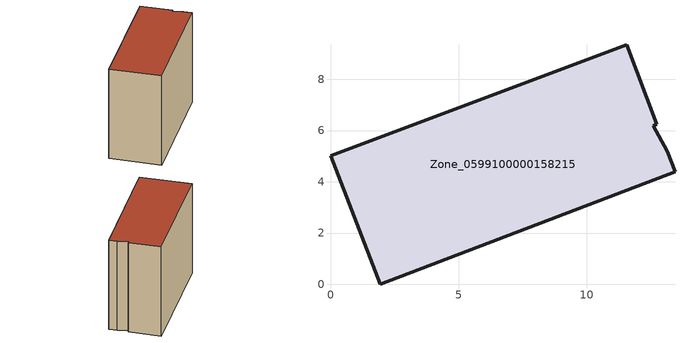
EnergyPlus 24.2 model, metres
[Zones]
Zone_0599100000158215
 floor ground (C_G): 12.59,6.18 13.14,5.19 13.44,4.38 1.95,0 0,5.02 11.56,9.35 12.74,6.24 z0
 wall outside (C_F): 1.95,0 13.44,4.38 13.14,5.19 12.59,6.18 12.74,6.24 11.56,9.35 0,5.02 1.95,0 z0:10.22
 roof outside (C_R): 12.59,6.18 12.74,6.24 11.56,9.35 0,5.02 1.95,0 13.44,4.38 13.14,5.19 z10.22
[BUILDING]
Pand.0599100000158215: North Axis=0; Terrain=City; Loads Convergence Tolerance Value=0.04; Temperature Convergence Tolerance Value=0.4; Solar Distribution=FullExterior; Maximum Number of Warmup Days=25; Minimum Number of Warmup Days=1
[Site:Location]
Rotterdam.The.Hague.AP_ZH_NLD Design_Conditions: Latitude=51.96; Longitude=4.45; Time Zone=1; Elevation=-4.5
[SITE:GROUNDTEMPERATURE:BUILDINGSURFACE]
18, 18, 18, 18, 18, 18, 18, 18, 18, 18, 18, 18
[MATERIAL] Thermal Absorptance=0.9; Solar Absorptance=0.7; Visible Absorptance=0.7
Name | Roughness | Thickness | Conductivity | Density | Specific Heat
G.TI.1946 | MediumSmooth | 0.15 | 1 | 540 | 1210
F.TI.1946 | Rough | 0.3 | 0.857143 | 1920 | 840
R.TI.1946 | MediumRough | 0.2 | 0.1 | 1500 | 1000
[CONSTRUCTION]
C_G: G.TI.1946
C_F: F.TI.1946
C_R: R.TI.1946
[ZONE]
Zone_0599100000158215: Type=1; Multiplier=1; Ceiling Height=Autocalculate; Volume=Autocalculate; Floor Area=autocalculate; Part of Total Floor Area=Yes
[ZONEINFILTRATION:DESIGNFLOWRATE]
Infil_Zone_0599100000158215: Zone or ZoneList or Space or SpaceList=Zone_0599100000158215; Schedule=AlwaysOn; Design Flow Rate Calculation Method=Flow/Area; Flow Rate per Floor Area=0.003; Constant Term Coefficient=1; Temperature Term Coefficient=0; Velocity Term Coefficient=0; Velocity Squared Term Coefficient=0
[HVACTEMPLATE:ZONE:IDEALLOADSAIRSYSTEM]
Zone_0599100000158215: Maximum Heating Supply Air Temperature=50; Minimum Cooling Supply Air Temperature=13; Maximum Heating Supply Air Humidity Ratio=0.0156; Minimum Cooling Supply Air Humidity Ratio=0.0077; Heating Limit=NoLimit; Cooling Limit=NoLimit; Dehumidification Control Type=ConstantSensibleHeatRatio; Cooling Sensible Heat Ratio=0.7; Dehumidification Setpoint=60; Humidification Control Type=None; Humidification Setpoint=30; Outdoor Air Method=None; Outdoor Air Flow Rate per Person=0.00944; Outdoor Air Flow Rate per Zone Floor Area=0; Outdoor Air Flow Rate per Zone=0; Demand Controlled Ventilation Type=None; Outdoor Air Economizer Type=NoEconomizer; Heat Recovery Type=None; Sensible Heat Recovery Effectiveness=0.7; Latent Heat Recovery Effectiveness=0.65
[ZONECONTROL:THERMOSTAT]
ThermostatControl_Zone_0599100000158215: Zone or ZoneList=Zone_0599100000158215; Control Type Schedule=DualSetpointControlType; Control 1=Thermostat_Zone_0599100000158215; Temperature Difference Between Cutout And Setpoint=0
[THERMOSTATSETPOINT:DUALSETPOINT]
Thermostat_Zone_0599100000158215: Heating Setpoint Temperature Schedule=HeatingSetpoint_Zone_0599100000158215; Cooling Setpoint Temperature Schedule=CoolingSetpoint_Zone_0599100000158215
[SCHEDULE:COMPACT]
HeatingSetpoint_Zone_0599100000158215: Through: 12/31, For: AllDays, Until: 24:00, 21
CoolingSetpoint_Zone_0599100000158215: Through: 12/31, For: AllDays, Until: 24:00, 24
DualSetpointControlType: Through: 12/31, For: AllDays, Until: 24:00, 4
AlwaysOn: Through: 12/31, For: AllDays, Until: 24:00, 1
